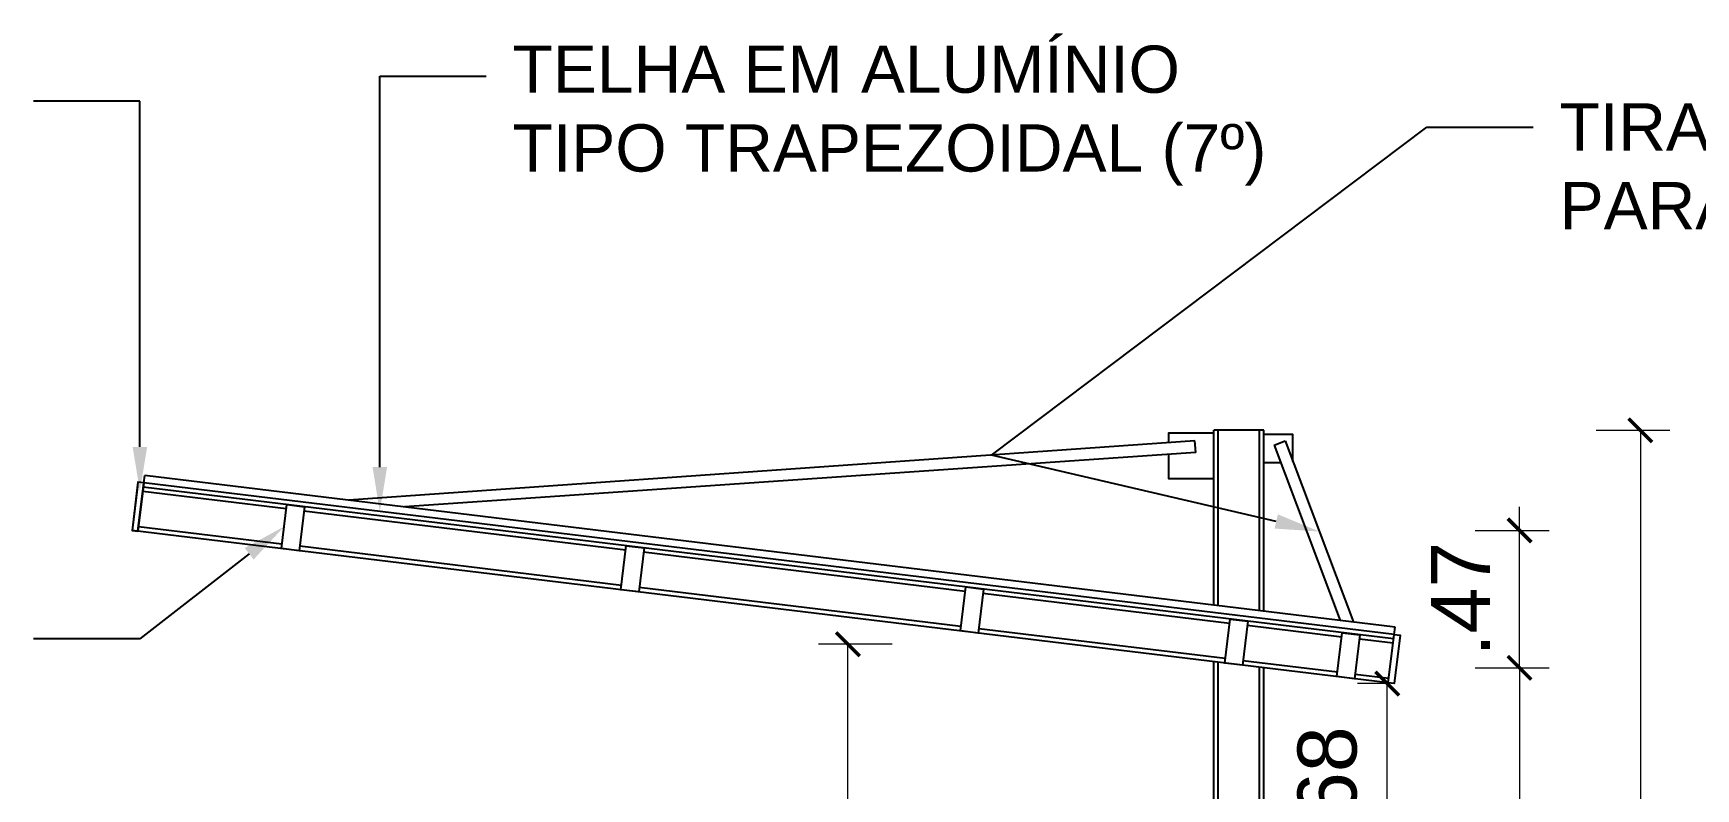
# Model space of a CAD drawing. Header units: metres. Extents: x 2458 to 3695, y 243 to 513.
# Drawn here: x 3044.15 to 3049.79, y 283.24 to 285.8 of the extents above; entities that cross this region are included whole.
import ezdxf
from ezdxf import colors
from ezdxf.entities.mleader import LeaderData, LeaderLine
from ezdxf.math import Vec2, Vec3

# ---------------------------------------------------------------- set-up
doc = ezdxf.new("R2010")
doc.units = ezdxf.units.M
doc.header["$LTSCALE"] = 5
doc.header["$MEASUREMENT"] = 0
doc.header["$PDMODE"] = 1
doc.layers.add('2prancha', color=4, linetype='Continuous', lineweight=18)
for name, color, linetype in [('COTA 1 100', 2, 'Continuous'), ('PENA 02', 2, 'Continuous'), ('PENA 03', 3, 'Continuous'), ('pena01', 1, 'Continuous'), ('TXT ESPECIFICAÇÕES', 7, 'Continuous')]:
    doc.layers.add(name, color=color, linetype=linetype)
doc.styles.add('Luana', font='arial.ttf')
doc.styles.get("Standard").update_dxf_attribs({"font": 'arial.ttf'})
doc.dimstyles.new('arial100', dxfattribs={"dimtxt": 0.2, "dimasz": 0.08, "dimexe": 0.1, "dimexo": 0.2, "dimgap": 0.1, "dimtad": 1, "dimzin": 4, "dimdsep": 46, "dimtxsty": 'Luana', "dimblk": 'ARCHTICK', "dimcen": 0, "dimclrd": 7, "dimclre": 7, "dimclrt": 256, "dimadec": 0, "dimazin": 0, "dimtfac": 1, "dimtix": 1, "dimtmove": 0, "dimatfit": 3, "dimldrblk": 'CLOSEDBLANK', "dimfxl": 0, "dimlwd": 5, "dimlwe": 5, "dimarcsym": 0})

# ---------------------------------------------------------------- blocks, each defined once
blk = doc.blocks.new('_ArchTick')
at = {"color": 0, "linetype": 'ByBlock', "const_width": 0.15}
blk.add_lwpolyline([(-0.5, -0.5), (0.5, 0.5)], dxfattribs=at)
blk = doc.blocks.new('*D49')
at = {"layer": 'COTA 1 100', "color": 7, "lineweight": 5, "ltscale": 1.5}
for p, q in [((3049.0393, 283.648), (3049.2893, 283.648)), ((3049.1893, 283.648), (3049.1893, 278.4168)), ((3049.0393, 278.4168), (3049.2893, 278.4168))]:
    blk.add_line(p, q, dxfattribs=at)
at = {"layer": 'Defpoints', "color": 0, "ltscale": 1.5}
for p in [(3048.3235, 283.648), (3048.3235, 278.4168), (3049.1893, 278.4168)]:
    blk.add_point(p, dxfattribs=at)
at = {"layer": 'COTA 1 100', "color": 7, "lineweight": 5, "ltscale": 1.5, "xscale": 0.08, "yscale": 0.08, "zscale": 0.08}
for p, rotation in [((3049.1893, 283.648), 90), ((3049.1893, 278.4168), 270)]:
    blk.add_blockref('_ArchTick', p, dxfattribs=dict(at, rotation=rotation))
at = {"layer": 'COTA 1 100', "ltscale": 1.5, "insert": (3048.9871, 281.0324), "char_height": 0.2, "attachment_point": 5, "rotation": 90, "style": 'Luana'}
blk.add_mtext('5.23', dxfattribs=at)
blk = doc.blocks.new('_ClosedBlank')
at = {"layer": '2prancha', "color": 0, "lineweight": -2}
for p, q in [((-1, 0.167), (0, 0)), ((-1, 0.167), (-1, -0.167)), ((0, 0), (-1, -0.167))]:
    blk.add_line(p, q, dxfattribs=at)
blk = doc.blocks.new('*D54')
at = {"layer": 'COTA 1 100', "color": 7, "lineweight": 5, "ltscale": 1.5}
for p, q in [((3048.7408, 283.5945), (3048.6408, 283.5945)), ((3048.7408, 282.9168), (3048.7408, 283.5945)), ((3048.5908, 282.9168), (3048.8408, 282.9168))]:
    blk.add_line(p, q, dxfattribs=at)
at = {"layer": 'Defpoints', "color": 0, "ltscale": 1.5}
for p in [(3048.7408, 283.5945), (3048.7644, 283.5945), (3047.8235, 282.9168)]:
    blk.add_point(p, dxfattribs=at)
at = {"layer": 'COTA 1 100', "color": 7, "lineweight": 5, "ltscale": 1.5, "xscale": 0.08, "yscale": 0.08, "zscale": 0.08}
for p, rotation in [((3048.7408, 283.5945), 90), ((3048.7408, 282.9168), 270)]:
    blk.add_blockref('_ArchTick', p, dxfattribs=dict(at, rotation=rotation))
at = {"layer": 'COTA 1 100', "ltscale": 1.5, "insert": (3048.5386, 283.2556), "char_height": 0.2, "attachment_point": 5, "rotation": 90, "style": 'Luana'}
blk.add_mtext('.68', dxfattribs=at)
blk = doc.blocks.new('*D55')
at = {"layer": 'COTA 1 100', "color": 7, "lineweight": 5, "ltscale": 1.5}
for p, q in [((3049.1893, 284.1132), (3049.1893, 284.1932)), ((3049.0393, 284.1132), (3049.2893, 284.1132)), ((3049.1893, 283.648), (3049.1893, 284.1132)), ((3049.0393, 283.648), (3049.2893, 283.648)), ((3049.1893, 283.648), (3049.1893, 283.568))]:
    blk.add_line(p, q, dxfattribs=at)
at = {"layer": 'Defpoints', "color": 0, "ltscale": 1.5}
for p in [(3044.4894, 284.1132), (3049.1893, 284.1132), (3048.3235, 283.648)]:
    blk.add_point(p, dxfattribs=at)
at = {"layer": 'COTA 1 100', "color": 7, "lineweight": 5, "ltscale": 1.5, "xscale": 0.08, "yscale": 0.08, "zscale": 0.08}
for p, rotation in [((3049.1893, 284.1132), 270), ((3049.1893, 283.648), 90)]:
    blk.add_blockref('_ArchTick', p, dxfattribs=dict(at, rotation=rotation))
at = {"layer": 'COTA 1 100', "ltscale": 1.5, "insert": (3048.9893, 283.8806), "char_height": 0.2, "attachment_point": 5, "rotation": 90, "style": 'Luana'}
blk.add_mtext('.47', dxfattribs=at)
blk = doc.blocks.new('*D56')
at = {"layer": 'COTA 1 100', "color": 7, "lineweight": 5, "ltscale": 1.5}
for p, q in [((3049.4484, 284.4523), (3049.6984, 284.4523)), ((3049.5984, 284.4523), (3049.5984, 278.6168)), ((3049.4484, 278.6168), (3049.6984, 278.6168))]:
    blk.add_line(p, q, dxfattribs=at)
at = {"layer": 'Defpoints', "color": 0, "ltscale": 1.5}
for p in [(3048.2385, 284.4523), (3048.2385, 278.6168), (3049.5984, 278.6168)]:
    blk.add_point(p, dxfattribs=at)
at = {"layer": 'COTA 1 100', "color": 7, "lineweight": 5, "ltscale": 1.5, "xscale": 0.08, "yscale": 0.08, "zscale": 0.08}
for p, rotation in [((3049.5984, 284.4523), 90), ((3049.5984, 278.6168), 270)]:
    blk.add_blockref('_ArchTick', p, dxfattribs=dict(at, rotation=rotation))
at = {"layer": 'COTA 1 100', "ltscale": 1.5, "insert": (3049.3963, 281.5345), "char_height": 0.2, "attachment_point": 5, "rotation": 90, "style": 'Luana'}
blk.add_mtext('5.84', dxfattribs=at)
blk = doc.blocks.new('*D109')
at = {"layer": 'COTA 1 100', "color": 7, "lineweight": 5, "ltscale": 1.5}
for p, q in [((3047.0642, 283.7281), (3046.8142, 283.7281)), ((3046.9142, 281.4168), (3046.9142, 283.7281)), ((3047.0642, 281.4168), (3046.8142, 281.4168))]:
    blk.add_line(p, q, dxfattribs=at)
at = {"layer": 'Defpoints', "color": 0, "ltscale": 1.5}
for p in [(3046.9142, 283.7281), (3047.6635, 283.7281), (3047.6635, 281.4168)]:
    blk.add_point(p, dxfattribs=at)
at = {"layer": 'COTA 1 100', "color": 7, "lineweight": 5, "ltscale": 1.5, "xscale": 0.08, "yscale": 0.08, "zscale": 0.08}
for p, rotation in [((3046.9142, 283.7281), 90), ((3046.9142, 281.4168), 270)]:
    blk.add_blockref('_ArchTick', p, dxfattribs=dict(at, rotation=rotation))
at = {"layer": 'COTA 1 100', "ltscale": 1.5, "insert": (3046.712, 282.5724), "char_height": 0.2, "attachment_point": 5, "rotation": 90, "style": 'Luana'}
blk.add_mtext('2.31', dxfattribs=at)

msp = doc.modelspace()

# ---------------------------------------------------------------- linework, layer by layer
at = {"layer": 'PENA 02', "ltscale": 1.5}
msp.add_line((3044.5291, 284.2746), (3044.5321, 284.2994), dxfattribs=at)
for points in [[(3048.7673, 283.7855), (3044.5321, 284.2994)], [(3048.7643, 283.7612), (3048.7673, 283.7855)]]:
    msp.add_lwpolyline(points, dxfattribs=at)
at = {"layer": 'PENA 03', "ltscale": 1.5}
for points in [[(3044.5093, 284.277), (3044.4894, 284.1132)], [(3044.5291, 284.2746), (3044.5093, 284.277), (3044.4894, 284.1132), (3044.5092, 284.1108), (3044.5291, 284.2746)], [(3044.5291, 284.2746), (3044.5092, 284.1108)], [(3048.7643, 283.7607), (3044.5291, 284.2746)], [(3044.5075, 284.2621), (3044.4894, 284.1132)], [(3048.7625, 283.7458), (3044.5273, 284.2597)], [(3045.0135, 284.2007), (3045.0735, 284.1935), (3045.0554, 284.0445), (3044.9954, 284.0518), (3045.0135, 284.2007)], [(3046.1635, 284.0612), (3046.2235, 284.0539), (3046.2054, 283.905), (3046.1454, 283.9123), (3046.1635, 284.0612)], [(3047.3135, 283.9216), (3047.3735, 283.9144), (3047.3554, 283.7654), (3047.2954, 283.7727), (3047.3135, 283.9216)], [(3048.2085, 283.813), (3048.2685, 283.8057), (3048.2504, 283.6568), (3048.1904, 283.6641), (3048.2085, 283.813)], [(3048.5885, 283.7669), (3048.6485, 283.7596), (3048.6304, 283.6107), (3048.5704, 283.618), (3048.5885, 283.7669)], [(3048.7643, 283.761), (3048.7843, 283.7586), (3048.7644, 283.5945), (3048.7445, 283.5969), (3048.7643, 283.761)]]:
    msp.add_lwpolyline(points, dxfattribs=at)
at = {"layer": 'pena01', "ltscale": 1.5}
for p, q in [((3048.1535, 283.86), (3048.1535, 284.4523)), ((3048.3235, 284.4523), (3048.1535, 284.4523)), ((3048.1685, 283.8582), (3048.1685, 284.4523)), ((3048.3085, 283.8412), (3048.3085, 284.4523)), ((3048.3235, 283.8394), (3048.3235, 284.4523)), ((3048.0891, 284.417), (3045.2237, 284.2155)), ((3048.0928, 284.3771), (3048.0891, 284.417)), ((3048.358, 284.4016), (3048.3952, 284.4162)), ((3048.358, 284.4016), (3048.5819, 283.808)), ((3048.3952, 284.4162), (3048.6271, 283.8025)), ((3048.0928, 284.3771), (3045.4123, 284.1926)), ((3048.1535, 278.6168), (3048.1535, 283.6686)), ((3048.1685, 278.6168), (3048.1685, 283.6668)), ((3048.3085, 278.6168), (3048.3085, 283.6498)), ((3048.3235, 278.6168), (3048.3235, 283.648))]:
    msp.add_line(p, q, dxfattribs=at)
for points in [[(3048.0003, 284.3686), (3048.0003, 284.2891), (3048.1535, 284.2891), (3048.1535, 284.4423), (3048.0003, 284.4423), (3048.0003, 284.4088)], [(3048.3794, 284.3425), (3048.3235, 284.3425), (3048.3235, 284.4394), (3048.4204, 284.4394), (3048.4204, 284.3471)], [(3045.0117, 284.1858), (3044.5255, 284.2448)], [(3046.1617, 284.0463), (3045.0717, 284.1786)], [(3048.7445, 283.5969), (3044.4894, 284.1132)], [(3044.9972, 284.0667), (3044.5111, 284.1257)], [(3046.1472, 283.9272), (3045.0572, 284.0594)], [(3047.3117, 283.9067), (3046.2217, 284.039)], [(3047.2972, 283.7876), (3046.2072, 283.9199)], [(3048.2067, 283.7981), (3047.3717, 283.8995)], [(3048.1922, 283.679), (3047.3572, 283.7803)], [(3048.5867, 283.752), (3048.2667, 283.7909)], [(3048.7607, 283.7309), (3048.6467, 283.7447)], [(3048.5722, 283.6329), (3048.2522, 283.6717)], [(3048.7463, 283.6118), (3048.6322, 283.6256)]]:
    msp.add_lwpolyline(points, dxfattribs=at)

# ---------------------------------------------------------------- dimensions: what is measured, and where the dimension line sits
at = {"layer": 'COTA 1 100', "ltscale": 1.5}
for base, p1, p2, override, picture, middle in [((3049.5984, 278.6168), (3048.2385, 284.4523), (3048.2385, 278.6168), {"dimfxl": 0.15, "dimfxlon": 1}, '*D56', (3049.3963, 281.5345)), ((3049.1893, 284.1132), (3048.3235, 283.648), (3044.4894, 284.1132), {"dimtmove": 1, "dimfxl": 0.15, "dimfxlon": 1}, '*D55', (3048.9893, 283.8806)), ((3046.9142, 283.7281), (3047.6635, 281.4168), (3047.6635, 283.7281), {"dimfxl": 0.15, "dimfxlon": 1}, '*D109', (3046.712, 282.5724)), ((3049.1893, 278.4168), (3048.3235, 283.648), (3048.3235, 278.4168), {"dimfxl": 0.15, "dimfxlon": 1}, '*D49', (3048.9871, 281.0324)), ((3048.7408, 283.5945), (3047.8235, 282.9168), (3048.7644, 283.5945), {"dimtmove": 1, "dimfxl": 0.15, "dimfxlon": 1}, '*D54', (3048.5386, 283.2556))]:
    dim = msp.add_linear_dim(base=base, p1=p1, p2=p2, angle=90, dimstyle='arial100', override=override, dxfattribs=at)
    dim.commit()
    dim.dimension.update_dxf_attribs({"geometry": picture, "text_midpoint": middle})

# ---------------------------------------------------------------- leaders
at = {"layer": 'TXT ESPECIFICAÇÕES', "ltscale": 0.05}
ml = msp.add_multileader_mtext('Standard', dxfattribs=at)
ml.set_content('TELHA EM ALUMÍNIO\\PTIPO TRAPEZOIDAL (7º)', color=256)
ml.set_leader_properties()
ml.build(insert=Vec2(0, 0))
ml.multileader.update_dxf_attribs({"dogleg_length": 0.36, "arrow_head_size": 0.15})
ctx = ml.context
ctx.base_point, ctx.char_height, ctx.arrow_head_size, ctx.landing_gap_size, ctx.plane_origin = Vec3(3045.6886, 285.6518), 0.16, 0.15, 0.09, Vec3(3039.9722, 283.6699)
notes = []
notes.append((ctx, [(0, (1, 1, 0), (3045.3286, 285.6518), (1, 0), 0.36, [(0, [(3045.3286, 284.1776)], 0, [])])]))
ctx.mtext.insert, ctx.mtext.flow_direction = Vec3(3045.7786, 285.7553), 5
ml = msp.add_multileader_mtext('Standard', dxfattribs=at)
ml.set_content('CHAPA METÁLICA\\PPARA FECHAMENTO\\PESTÉTICO DA COBERTURA', color=256)
ml.set_leader_properties()
ml.build(insert=Vec2(0, 0))
ml.multileader.update_dxf_attribs({"dogleg_length": 0.36, "arrow_head_size": 0.15})
ctx = ml.context
ctx.base_point, ctx.char_height, ctx.arrow_head_size, ctx.landing_gap_size, ctx.plane_origin = Vec3(3041.0375, 285.5675), 0.16, 0.15, 0.09, Vec3(3049.8722, 283.8896)
ctx.text_align_type = 2
notes.append((ctx, [(0, (1, 1, 0), (3044.5159, 285.5675), (-1, 0), 0.36, [(0, [(3044.5159, 284.2463)], 0, [])])]))
ctx.mtext.insert, ctx.mtext.alignment, ctx.mtext.flow_direction = Vec3(3044.0659, 285.6489), 3, 5
ml = msp.add_multileader_mtext('Standard', dxfattribs=at)
ml.set_content('TIRANTE METÁLICO\\PPARA SUPORTE DA COBERTURA', color=256)
ml.set_leader_properties()
ml.build(insert=Vec2(0, 0))
ml.multileader.update_dxf_attribs({"dogleg_length": 0.36, "arrow_head_size": 0.15})
ctx = ml.context
ctx.base_point, ctx.char_height, ctx.arrow_head_size, ctx.landing_gap_size, ctx.plane_origin = Vec3(3049.2351, 285.4785), 0.16, 0.15, 0.09, Vec3(3043.5188, 283.4966)
notes.append((ctx, [(0, (1, 1, 0), (3048.8751, 285.4785), (1, 0), 0.36, [(1, [(3048.5111, 284.1094), (3047.4009, 284.3686)], 0, [])])]))
ctx.mtext.insert, ctx.mtext.flow_direction = Vec3(3049.3251, 285.5599), 5
ml = msp.add_multileader_mtext('Standard', dxfattribs=at)
ml.set_content('LINHA METÁLICA', color=256)
ml.set_leader_properties()
ml.build(insert=Vec2(0, 0))
ml.multileader.update_dxf_attribs({"dogleg_length": 0.36, "arrow_head_size": 0.15})
ctx = ml.context
ctx.base_point, ctx.char_height, ctx.arrow_head_size, ctx.landing_gap_size, ctx.plane_origin = Vec3(3042.1536, 283.7463), 0.16, 0.15, 0.09, Vec3(3049.8722, 282.2714)
ctx.text_align_type = 2
notes.append((ctx, [(0, (1, 1, 0), (3044.5159, 283.7463), (-1, 0), 0.36, [(0, [(3045.0045, 284.1263)], 0, [])])]))
ctx.mtext.insert, ctx.mtext.alignment, ctx.mtext.flow_direction = Vec3(3044.0659, 283.8276), 3, 5
for ctx, leaders in notes:
    for number, flags, end, landing, length, lines in leaders:
        leader = LeaderData()
        leader.index, (leader.has_last_leader_line, leader.has_dogleg_vector, leader.attachment_direction) = number, flags
        leader.last_leader_point, leader.dogleg_vector, leader.dogleg_length = Vec3(end), Vec3(landing), length
        for number, points, colour, breaks in lines:
            line = LeaderLine()
            line.index, line.vertices, line.color, line.breaks = number, Vec3.list(points), colors.encode_raw_color(colour), breaks
            leader.lines.append(line)
        ctx.leaders.append(leader)

doc.saveas('drawing.dxf')
